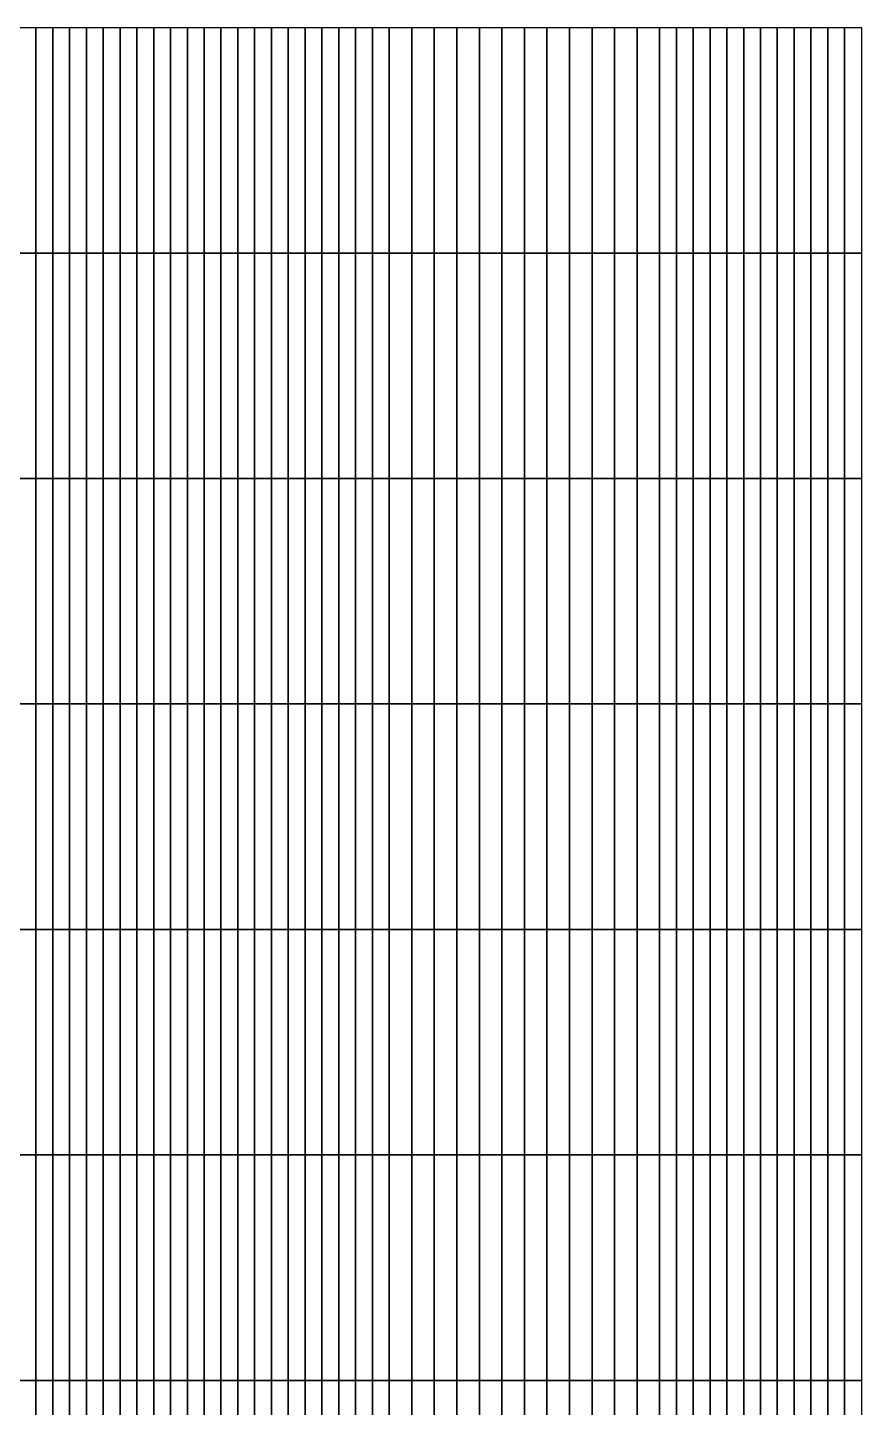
# Model space of a CAD drawing. Header units: inches. Extents: x 1.9 to 26.9, y -20 to 0.
# Drawn here: x 20.7 to 26.87, y -10.2 to 0 of the extents above; entities that cross this region are included whole.
import ezdxf

# ---------------------------------------------------------------- set-up
doc = ezdxf.new("R2010")
doc.units = ezdxf.units.IN
doc.header["$MEASUREMENT"] = 0
for name, color, linetype in [('Beam', 2, 'Continuous'), ('Col', 3, 'Continuous'), ('Plat', 1, 'Continuous')]:
    doc.layers.add(name, color=color, linetype=linetype)

msp = doc.modelspace()

# ---------------------------------------------------------------- linework, layer by layer
at = {"layer": 'Beam', "extrusion": (0, -1, -2e-16)}
for p, q in [((21.884, 0, 1.943), (21.884, -20, 1.943)), ((26.868, 0, 1.943), (26.868, -20, 1.943))]:
    msp.add_line(p, q, dxfattribs=at)
at = {"layer": 'Col', "extrusion": (0, -1, -2e-16)}
for p, q in [((21.884, 0, 1.943), (21.884, 0, -4.057)), ((26.868, 0, 1.943), (26.868, 0, -4.057))]:
    msp.add_line(p, q, dxfattribs=at)
at = {"layer": 'Plat'}
for points in [[(21.884, 0, 1.943), (22.008, 0, 2.027), (22.008, -1.667, 2.027), (21.884, -1.667, 1.943)], [(22.132, 0, 2.111), (22.132, -1.667, 2.111), (22.008, -1.667, 2.027), (22.008, 0, 2.027)], [(22.132, 0, 2.111), (22.257, 0, 2.194), (22.257, -1.667, 2.194), (22.132, -1.667, 2.111)], [(22.381, 0, 2.278), (22.381, -1.667, 2.278), (22.257, -1.667, 2.194), (22.257, 0, 2.194)], [(22.381, 0, 2.278), (22.505, 0, 2.362), (22.505, -1.667, 2.362), (22.381, -1.667, 2.278)], [(22.63, 0, 2.446), (22.63, -1.667, 2.446), (22.505, -1.667, 2.362), (22.505, 0, 2.362)], [(22.63, 0, 2.446), (22.754, 0, 2.53), (22.754, -1.667, 2.53), (22.63, -1.667, 2.446)], [(22.879, 0, 2.614), (22.879, -1.667, 2.614), (22.754, -1.667, 2.53), (22.754, 0, 2.53)], [(22.879, 0, 2.614), (23.003, 0, 2.698), (23.003, -1.667, 2.698), (22.879, -1.667, 2.614)], [(23.127, 0, 2.782), (23.127, -1.667, 2.782), (23.003, -1.667, 2.698), (23.003, 0, 2.698)], [(23.127, 0, 2.782), (23.252, 0, 2.865), (23.252, -1.667, 2.865), (23.127, -1.667, 2.782)], [(23.376, 0, 2.949), (23.376, -1.667, 2.949), (23.252, -1.667, 2.865), (23.252, 0, 2.865)], [(23.376, 0, 2.949), (23.543, 0, 2.949), (23.543, -1.667, 2.949), (23.376, -1.667, 2.949)], [(23.709, 0, 2.949), (23.709, -1.667, 2.949), (23.543, -1.667, 2.949), (23.543, 0, 2.949)], [(23.709, 0, 2.949), (23.876, 0, 2.949), (23.876, -1.667, 2.949), (23.709, -1.667, 2.949)], [(24.043, 0, 2.949), (24.043, -1.667, 2.949), (23.876, -1.667, 2.949), (23.876, 0, 2.949)], [(24.043, 0, 2.949), (24.209, 0, 2.949), (24.209, -1.667, 2.949), (24.043, -1.667, 2.949)], [(24.376, 0, 2.949), (24.376, -1.667, 2.949), (24.209, -1.667, 2.949), (24.209, 0, 2.949)], [(24.376, 0, 2.949), (24.543, 0, 2.949), (24.543, -1.667, 2.949), (24.376, -1.667, 2.949)], [(24.709, 0, 2.949), (24.709, -1.667, 2.949), (24.543, -1.667, 2.949), (24.543, 0, 2.949)], [(24.709, 0, 2.949), (24.876, 0, 2.949), (24.876, -1.667, 2.949), (24.709, -1.667, 2.949)], [(25.043, 0, 2.949), (25.043, -1.667, 2.949), (24.876, -1.667, 2.949), (24.876, 0, 2.949)], [(25.043, 0, 2.949), (25.209, 0, 2.949), (25.209, -1.667, 2.949), (25.043, -1.667, 2.949)], [(25.376, 0, 2.949), (25.376, -1.667, 2.949), (25.209, -1.667, 2.949), (25.209, 0, 2.949)], [(25.376, 0, 2.949), (25.5, 0, 2.865), (25.5, -1.667, 2.865), (25.376, -1.667, 2.949)], [(25.625, 0, 2.782), (25.625, -1.667, 2.782), (25.5, -1.667, 2.865), (25.5, 0, 2.865)], [(25.625, 0, 2.782), (25.749, 0, 2.698), (25.749, -1.667, 2.698), (25.625, -1.667, 2.782)], [(25.873, 0, 2.614), (25.873, -1.667, 2.614), (25.749, -1.667, 2.698), (25.749, 0, 2.698)], [(25.873, 0, 2.614), (25.998, 0, 2.53), (25.998, -1.667, 2.53), (25.873, -1.667, 2.614)], [(26.122, 0, 2.446), (26.122, -1.667, 2.446), (25.998, -1.667, 2.53), (25.998, 0, 2.53)], [(26.122, 0, 2.446), (26.246, 0, 2.362), (26.246, -1.667, 2.362), (26.122, -1.667, 2.446)], [(26.371, 0, 2.278), (26.371, -1.667, 2.278), (26.246, -1.667, 2.362), (26.246, 0, 2.362)], [(26.371, 0, 2.278), (26.495, 0, 2.194), (26.495, -1.667, 2.194), (26.371, -1.667, 2.278)], [(26.619, 0, 2.111), (26.619, -1.667, 2.111), (26.495, -1.667, 2.194), (26.495, 0, 2.194)], [(26.619, 0, 2.111), (26.744, 0, 2.027), (26.744, -1.667, 2.027), (26.619, -1.667, 2.111)], [(26.868, 0, 1.943), (26.868, -1.667, 1.943), (26.744, -1.667, 2.027), (26.744, 0, 2.027)], [(20.64, 0, 2.782), (20.764, 0, 2.698), (20.764, -1.667, 2.698), (20.64, -1.667, 2.782)], [(20.889, 0, 2.614), (20.889, -1.667, 2.614), (20.764, -1.667, 2.698), (20.764, 0, 2.698)], [(20.889, 0, 2.614), (21.013, 0, 2.53), (21.013, -1.667, 2.53), (20.889, -1.667, 2.614)], [(21.138, 0, 2.446), (21.138, -1.667, 2.446), (21.013, -1.667, 2.53), (21.013, 0, 2.53)], [(21.138, 0, 2.446), (21.262, 0, 2.362), (21.262, -1.667, 2.362), (21.138, -1.667, 2.446)], [(21.386, 0, 2.278), (21.386, -1.667, 2.278), (21.262, -1.667, 2.362), (21.262, 0, 2.362)], [(21.386, 0, 2.278), (21.511, 0, 2.194), (21.511, -1.667, 2.194), (21.386, -1.667, 2.278)], [(21.635, 0, 2.111), (21.635, -1.667, 2.111), (21.511, -1.667, 2.194), (21.511, 0, 2.194)], [(21.635, 0, 2.111), (21.759, 0, 2.027), (21.759, -1.667, 2.027), (21.635, -1.667, 2.111)], [(21.884, 0, 1.943), (21.884, -1.667, 1.943), (21.759, -1.667, 2.027), (21.759, 0, 2.027)], [(20.64, -3.333, 2.782), (20.64, -1.667, 2.782), (20.764, -1.667, 2.698), (20.764, -3.333, 2.698)], [(20.889, -3.333, 2.614), (20.764, -3.333, 2.698), (20.764, -1.667, 2.698), (20.889, -1.667, 2.614)], [(20.889, -3.333, 2.614), (20.889, -1.667, 2.614), (21.013, -1.667, 2.53), (21.013, -3.333, 2.53)], [(21.138, -3.333, 2.446), (21.013, -3.333, 2.53), (21.013, -1.667, 2.53), (21.138, -1.667, 2.446)], [(21.138, -3.333, 2.446), (21.138, -1.667, 2.446), (21.262, -1.667, 2.362), (21.262, -3.333, 2.362)], [(21.386, -3.333, 2.278), (21.262, -3.333, 2.362), (21.262, -1.667, 2.362), (21.386, -1.667, 2.278)], [(21.386, -3.333, 2.278), (21.386, -1.667, 2.278), (21.511, -1.667, 2.194), (21.511, -3.333, 2.194)], [(21.635, -3.333, 2.111), (21.511, -3.333, 2.194), (21.511, -1.667, 2.194), (21.635, -1.667, 2.111)], [(21.635, -3.333, 2.111), (21.635, -1.667, 2.111), (21.759, -1.667, 2.027), (21.759, -3.333, 2.027)], [(21.884, -3.333, 1.943), (21.759, -3.333, 2.027), (21.759, -1.667, 2.027), (21.884, -1.667, 1.943)], [(21.884, -3.333, 1.943), (21.884, -1.667, 1.943), (22.008, -1.667, 2.027), (22.008, -3.333, 2.027)], [(22.132, -3.333, 2.111), (22.008, -3.333, 2.027), (22.008, -1.667, 2.027), (22.132, -1.667, 2.111)], [(22.132, -3.333, 2.111), (22.132, -1.667, 2.111), (22.257, -1.667, 2.194), (22.257, -3.333, 2.194)], [(22.381, -3.333, 2.278), (22.257, -3.333, 2.194), (22.257, -1.667, 2.194), (22.381, -1.667, 2.278)], [(22.381, -3.333, 2.278), (22.381, -1.667, 2.278), (22.505, -1.667, 2.362), (22.505, -3.333, 2.362)], [(22.63, -3.333, 2.446), (22.505, -3.333, 2.362), (22.505, -1.667, 2.362), (22.63, -1.667, 2.446)], [(22.63, -3.333, 2.446), (22.63, -1.667, 2.446), (22.754, -1.667, 2.53), (22.754, -3.333, 2.53)], [(22.879, -3.333, 2.614), (22.754, -3.333, 2.53), (22.754, -1.667, 2.53), (22.879, -1.667, 2.614)], [(22.879, -3.333, 2.614), (22.879, -1.667, 2.614), (23.003, -1.667, 2.698), (23.003, -3.333, 2.698)], [(23.127, -3.333, 2.782), (23.003, -3.333, 2.698), (23.003, -1.667, 2.698), (23.127, -1.667, 2.782)], [(23.127, -3.333, 2.782), (23.127, -1.667, 2.782), (23.252, -1.667, 2.865), (23.252, -3.333, 2.865)], [(23.376, -3.333, 2.949), (23.252, -3.333, 2.865), (23.252, -1.667, 2.865), (23.376, -1.667, 2.949)], [(23.376, -3.333, 2.949), (23.376, -1.667, 2.949), (23.543, -1.667, 2.949), (23.543, -3.333, 2.949)], [(23.709, -3.333, 2.949), (23.543, -3.333, 2.949), (23.543, -1.667, 2.949), (23.709, -1.667, 2.949)], [(23.709, -3.333, 2.949), (23.709, -1.667, 2.949), (23.876, -1.667, 2.949), (23.876, -3.333, 2.949)], [(24.043, -3.333, 2.949), (23.876, -3.333, 2.949), (23.876, -1.667, 2.949), (24.043, -1.667, 2.949)], [(24.043, -3.333, 2.949), (24.043, -1.667, 2.949), (24.209, -1.667, 2.949), (24.209, -3.333, 2.949)], [(24.376, -3.333, 2.949), (24.209, -3.333, 2.949), (24.209, -1.667, 2.949), (24.376, -1.667, 2.949)], [(24.376, -3.333, 2.949), (24.376, -1.667, 2.949), (24.543, -1.667, 2.949), (24.543, -3.333, 2.949)], [(24.709, -3.333, 2.949), (24.543, -3.333, 2.949), (24.543, -1.667, 2.949), (24.709, -1.667, 2.949)], [(24.709, -3.333, 2.949), (24.709, -1.667, 2.949), (24.876, -1.667, 2.949), (24.876, -3.333, 2.949)], [(25.043, -3.333, 2.949), (24.876, -3.333, 2.949), (24.876, -1.667, 2.949), (25.043, -1.667, 2.949)], [(25.043, -3.333, 2.949), (25.043, -1.667, 2.949), (25.209, -1.667, 2.949), (25.209, -3.333, 2.949)], [(25.376, -3.333, 2.949), (25.209, -3.333, 2.949), (25.209, -1.667, 2.949), (25.376, -1.667, 2.949)], [(25.376, -3.333, 2.949), (25.376, -1.667, 2.949), (25.5, -1.667, 2.865), (25.5, -3.333, 2.865)], [(25.625, -3.333, 2.782), (25.5, -3.333, 2.865), (25.5, -1.667, 2.865), (25.625, -1.667, 2.782)], [(25.625, -3.333, 2.782), (25.625, -1.667, 2.782), (25.749, -1.667, 2.698), (25.749, -3.333, 2.698)], [(25.873, -3.333, 2.614), (25.749, -3.333, 2.698), (25.749, -1.667, 2.698), (25.873, -1.667, 2.614)], [(25.873, -3.333, 2.614), (25.873, -1.667, 2.614), (25.998, -1.667, 2.53), (25.998, -3.333, 2.53)], [(26.122, -3.333, 2.446), (25.998, -3.333, 2.53), (25.998, -1.667, 2.53), (26.122, -1.667, 2.446)], [(26.122, -3.333, 2.446), (26.122, -1.667, 2.446), (26.246, -1.667, 2.362), (26.246, -3.333, 2.362)], [(26.371, -3.333, 2.278), (26.246, -3.333, 2.362), (26.246, -1.667, 2.362), (26.371, -1.667, 2.278)], [(26.371, -3.333, 2.278), (26.371, -1.667, 2.278), (26.495, -1.667, 2.194), (26.495, -3.333, 2.194)], [(26.619, -3.333, 2.111), (26.495, -3.333, 2.194), (26.495, -1.667, 2.194), (26.619, -1.667, 2.111)], [(26.619, -3.333, 2.111), (26.619, -1.667, 2.111), (26.744, -1.667, 2.027), (26.744, -3.333, 2.027)], [(26.868, -3.333, 1.943), (26.744, -3.333, 2.027), (26.744, -1.667, 2.027), (26.868, -1.667, 1.943)], [(20.64, -3.333, 2.782), (20.764, -3.333, 2.698), (20.764, -5, 2.698), (20.64, -5, 2.782)], [(20.889, -3.333, 2.614), (20.889, -5, 2.614), (20.764, -5, 2.698), (20.764, -3.333, 2.698)], [(20.889, -3.333, 2.614), (21.013, -3.333, 2.53), (21.013, -5, 2.53), (20.889, -5, 2.614)], [(21.138, -3.333, 2.446), (21.138, -5, 2.446), (21.013, -5, 2.53), (21.013, -3.333, 2.53)], [(21.138, -3.333, 2.446), (21.262, -3.333, 2.362), (21.262, -5, 2.362), (21.138, -5, 2.446)], [(21.386, -3.333, 2.278), (21.386, -5, 2.278), (21.262, -5, 2.362), (21.262, -3.333, 2.362)], [(21.386, -3.333, 2.278), (21.511, -3.333, 2.194), (21.511, -5, 2.194), (21.386, -5, 2.278)], [(21.635, -3.333, 2.111), (21.635, -5, 2.111), (21.511, -5, 2.194), (21.511, -3.333, 2.194)], [(21.635, -3.333, 2.111), (21.759, -3.333, 2.027), (21.759, -5, 2.027), (21.635, -5, 2.111)], [(21.884, -3.333, 1.943), (21.884, -5, 1.943), (21.759, -5, 2.027), (21.759, -3.333, 2.027)], [(21.884, -3.333, 1.943), (22.008, -3.333, 2.027), (22.008, -5, 2.027), (21.884, -5, 1.943)], [(22.132, -3.333, 2.111), (22.132, -5, 2.111), (22.008, -5, 2.027), (22.008, -3.333, 2.027)], [(22.132, -3.333, 2.111), (22.257, -3.333, 2.194), (22.257, -5, 2.194), (22.132, -5, 2.111)], [(22.381, -3.333, 2.278), (22.381, -5, 2.278), (22.257, -5, 2.194), (22.257, -3.333, 2.194)], [(22.381, -3.333, 2.278), (22.505, -3.333, 2.362), (22.505, -5, 2.362), (22.381, -5, 2.278)], [(22.63, -3.333, 2.446), (22.63, -5, 2.446), (22.505, -5, 2.362), (22.505, -3.333, 2.362)], [(22.63, -3.333, 2.446), (22.754, -3.333, 2.53), (22.754, -5, 2.53), (22.63, -5, 2.446)], [(22.879, -3.333, 2.614), (22.879, -5, 2.614), (22.754, -5, 2.53), (22.754, -3.333, 2.53)], [(22.879, -3.333, 2.614), (23.003, -3.333, 2.698), (23.003, -5, 2.698), (22.879, -5, 2.614)], [(23.127, -3.333, 2.782), (23.127, -5, 2.782), (23.003, -5, 2.698), (23.003, -3.333, 2.698)], [(23.127, -3.333, 2.782), (23.252, -3.333, 2.865), (23.252, -5, 2.865), (23.127, -5, 2.782)], [(23.376, -3.333, 2.949), (23.376, -5, 2.949), (23.252, -5, 2.865), (23.252, -3.333, 2.865)], [(23.376, -3.333, 2.949), (23.543, -3.333, 2.949), (23.543, -5, 2.949), (23.376, -5, 2.949)], [(23.709, -3.333, 2.949), (23.709, -5, 2.949), (23.543, -5, 2.949), (23.543, -3.333, 2.949)], [(23.709, -3.333, 2.949), (23.876, -3.333, 2.949), (23.876, -5, 2.949), (23.709, -5, 2.949)], [(24.043, -3.333, 2.949), (24.043, -5, 2.949), (23.876, -5, 2.949), (23.876, -3.333, 2.949)], [(24.043, -3.333, 2.949), (24.209, -3.333, 2.949), (24.209, -5, 2.949), (24.043, -5, 2.949)], [(24.376, -3.333, 2.949), (24.376, -5, 2.949), (24.209, -5, 2.949), (24.209, -3.333, 2.949)], [(24.376, -3.333, 2.949), (24.543, -3.333, 2.949), (24.543, -5, 2.949), (24.376, -5, 2.949)], [(24.709, -3.333, 2.949), (24.709, -5, 2.949), (24.543, -5, 2.949), (24.543, -3.333, 2.949)], [(24.709, -3.333, 2.949), (24.876, -3.333, 2.949), (24.876, -5, 2.949), (24.709, -5, 2.949)], [(25.043, -3.333, 2.949), (25.043, -5, 2.949), (24.876, -5, 2.949), (24.876, -3.333, 2.949)], [(25.043, -3.333, 2.949), (25.209, -3.333, 2.949), (25.209, -5, 2.949), (25.043, -5, 2.949)], [(25.376, -3.333, 2.949), (25.376, -5, 2.949), (25.209, -5, 2.949), (25.209, -3.333, 2.949)], [(25.376, -3.333, 2.949), (25.5, -3.333, 2.865), (25.5, -5, 2.865), (25.376, -5, 2.949)], [(25.625, -3.333, 2.782), (25.625, -5, 2.782), (25.5, -5, 2.865), (25.5, -3.333, 2.865)], [(25.625, -3.333, 2.782), (25.749, -3.333, 2.698), (25.749, -5, 2.698), (25.625, -5, 2.782)], [(25.873, -3.333, 2.614), (25.873, -5, 2.614), (25.749, -5, 2.698), (25.749, -3.333, 2.698)], [(25.873, -3.333, 2.614), (25.998, -3.333, 2.53), (25.998, -5, 2.53), (25.873, -5, 2.614)], [(26.122, -3.333, 2.446), (26.122, -5, 2.446), (25.998, -5, 2.53), (25.998, -3.333, 2.53)], [(26.122, -3.333, 2.446), (26.246, -3.333, 2.362), (26.246, -5, 2.362), (26.122, -5, 2.446)], [(26.371, -3.333, 2.278), (26.371, -5, 2.278), (26.246, -5, 2.362), (26.246, -3.333, 2.362)], [(26.371, -3.333, 2.278), (26.495, -3.333, 2.194), (26.495, -5, 2.194), (26.371, -5, 2.278)], [(26.619, -3.333, 2.111), (26.619, -5, 2.111), (26.495, -5, 2.194), (26.495, -3.333, 2.194)], [(26.619, -3.333, 2.111), (26.744, -3.333, 2.027), (26.744, -5, 2.027), (26.619, -5, 2.111)], [(26.868, -3.333, 1.943), (26.868, -5, 1.943), (26.744, -5, 2.027), (26.744, -3.333, 2.027)], [(20.64, -6.667, 2.782), (20.64, -5, 2.782), (20.764, -5, 2.698), (20.764, -6.667, 2.698)], [(20.889, -6.667, 2.614), (20.764, -6.667, 2.698), (20.764, -5, 2.698), (20.889, -5, 2.614)], [(20.889, -6.667, 2.614), (20.889, -5, 2.614), (21.013, -5, 2.53), (21.013, -6.667, 2.53)], [(21.138, -6.667, 2.446), (21.013, -6.667, 2.53), (21.013, -5, 2.53), (21.138, -5, 2.446)], [(21.138, -6.667, 2.446), (21.138, -5, 2.446), (21.262, -5, 2.362), (21.262, -6.667, 2.362)], [(21.386, -6.667, 2.278), (21.262, -6.667, 2.362), (21.262, -5, 2.362), (21.386, -5, 2.278)], [(21.386, -6.667, 2.278), (21.386, -5, 2.278), (21.511, -5, 2.194), (21.511, -6.667, 2.194)], [(21.635, -6.667, 2.111), (21.511, -6.667, 2.194), (21.511, -5, 2.194), (21.635, -5, 2.111)], [(21.635, -6.667, 2.111), (21.635, -5, 2.111), (21.759, -5, 2.027), (21.759, -6.667, 2.027)], [(21.884, -6.667, 1.943), (21.759, -6.667, 2.027), (21.759, -5, 2.027), (21.884, -5, 1.943)], [(21.884, -6.667, 1.943), (21.884, -5, 1.943), (22.008, -5, 2.027), (22.008, -6.667, 2.027)], [(22.132, -6.667, 2.111), (22.008, -6.667, 2.027), (22.008, -5, 2.027), (22.132, -5, 2.111)], [(22.132, -6.667, 2.111), (22.132, -5, 2.111), (22.257, -5, 2.194), (22.257, -6.667, 2.194)], [(22.381, -6.667, 2.278), (22.257, -6.667, 2.194), (22.257, -5, 2.194), (22.381, -5, 2.278)], [(22.381, -6.667, 2.278), (22.381, -5, 2.278), (22.505, -5, 2.362), (22.505, -6.667, 2.362)], [(22.63, -6.667, 2.446), (22.505, -6.667, 2.362), (22.505, -5, 2.362), (22.63, -5, 2.446)], [(22.63, -6.667, 2.446), (22.63, -5, 2.446), (22.754, -5, 2.53), (22.754, -6.667, 2.53)], [(22.879, -6.667, 2.614), (22.754, -6.667, 2.53), (22.754, -5, 2.53), (22.879, -5, 2.614)], [(22.879, -6.667, 2.614), (22.879, -5, 2.614), (23.003, -5, 2.698), (23.003, -6.667, 2.698)], [(23.127, -6.667, 2.782), (23.003, -6.667, 2.698), (23.003, -5, 2.698), (23.127, -5, 2.782)], [(23.127, -6.667, 2.782), (23.127, -5, 2.782), (23.252, -5, 2.865), (23.252, -6.667, 2.865)], [(23.376, -6.667, 2.949), (23.252, -6.667, 2.865), (23.252, -5, 2.865), (23.376, -5, 2.949)], [(23.376, -6.667, 2.949), (23.376, -5, 2.949), (23.543, -5, 2.949), (23.543, -6.667, 2.949)], [(23.709, -6.667, 2.949), (23.543, -6.667, 2.949), (23.543, -5, 2.949), (23.709, -5, 2.949)], [(23.709, -6.667, 2.949), (23.709, -5, 2.949), (23.876, -5, 2.949), (23.876, -6.667, 2.949)], [(24.043, -6.667, 2.949), (23.876, -6.667, 2.949), (23.876, -5, 2.949), (24.043, -5, 2.949)], [(24.043, -6.667, 2.949), (24.043, -5, 2.949), (24.209, -5, 2.949), (24.209, -6.667, 2.949)], [(24.376, -6.667, 2.949), (24.209, -6.667, 2.949), (24.209, -5, 2.949), (24.376, -5, 2.949)], [(24.376, -6.667, 2.949), (24.376, -5, 2.949), (24.543, -5, 2.949), (24.543, -6.667, 2.949)], [(24.709, -6.667, 2.949), (24.543, -6.667, 2.949), (24.543, -5, 2.949), (24.709, -5, 2.949)], [(24.709, -6.667, 2.949), (24.709, -5, 2.949), (24.876, -5, 2.949), (24.876, -6.667, 2.949)], [(25.043, -6.667, 2.949), (24.876, -6.667, 2.949), (24.876, -5, 2.949), (25.043, -5, 2.949)], [(25.043, -6.667, 2.949), (25.043, -5, 2.949), (25.209, -5, 2.949), (25.209, -6.667, 2.949)], [(25.376, -6.667, 2.949), (25.209, -6.667, 2.949), (25.209, -5, 2.949), (25.376, -5, 2.949)], [(25.376, -6.667, 2.949), (25.376, -5, 2.949), (25.5, -5, 2.865), (25.5, -6.667, 2.865)], [(25.625, -6.667, 2.782), (25.5, -6.667, 2.865), (25.5, -5, 2.865), (25.625, -5, 2.782)], [(25.625, -6.667, 2.782), (25.625, -5, 2.782), (25.749, -5, 2.698), (25.749, -6.667, 2.698)], [(25.873, -6.667, 2.614), (25.749, -6.667, 2.698), (25.749, -5, 2.698), (25.873, -5, 2.614)], [(25.873, -6.667, 2.614), (25.873, -5, 2.614), (25.998, -5, 2.53), (25.998, -6.667, 2.53)], [(26.122, -6.667, 2.446), (25.998, -6.667, 2.53), (25.998, -5, 2.53), (26.122, -5, 2.446)], [(26.122, -6.667, 2.446), (26.122, -5, 2.446), (26.246, -5, 2.362), (26.246, -6.667, 2.362)], [(26.371, -6.667, 2.278), (26.246, -6.667, 2.362), (26.246, -5, 2.362), (26.371, -5, 2.278)], [(26.371, -6.667, 2.278), (26.371, -5, 2.278), (26.495, -5, 2.194), (26.495, -6.667, 2.194)], [(26.619, -6.667, 2.111), (26.495, -6.667, 2.194), (26.495, -5, 2.194), (26.619, -5, 2.111)], [(26.619, -6.667, 2.111), (26.619, -5, 2.111), (26.744, -5, 2.027), (26.744, -6.667, 2.027)], [(26.868, -6.667, 1.943), (26.744, -6.667, 2.027), (26.744, -5, 2.027), (26.868, -5, 1.943)], [(20.64, -6.667, 2.782), (20.764, -6.667, 2.698), (20.764, -8.333, 2.698), (20.64, -8.333, 2.782)], [(20.889, -6.667, 2.614), (20.889, -8.333, 2.614), (20.764, -8.333, 2.698), (20.764, -6.667, 2.698)], [(20.889, -6.667, 2.614), (21.013, -6.667, 2.53), (21.013, -8.333, 2.53), (20.889, -8.333, 2.614)], [(21.138, -6.667, 2.446), (21.138, -8.333, 2.446), (21.013, -8.333, 2.53), (21.013, -6.667, 2.53)], [(21.138, -6.667, 2.446), (21.262, -6.667, 2.362), (21.262, -8.333, 2.362), (21.138, -8.333, 2.446)], [(21.386, -6.667, 2.278), (21.386, -8.333, 2.278), (21.262, -8.333, 2.362), (21.262, -6.667, 2.362)], [(21.386, -6.667, 2.278), (21.511, -6.667, 2.194), (21.511, -8.333, 2.194), (21.386, -8.333, 2.278)], [(21.635, -6.667, 2.111), (21.635, -8.333, 2.111), (21.511, -8.333, 2.194), (21.511, -6.667, 2.194)], [(21.635, -6.667, 2.111), (21.759, -6.667, 2.027), (21.759, -8.333, 2.027), (21.635, -8.333, 2.111)], [(21.884, -6.667, 1.943), (21.884, -8.333, 1.943), (21.759, -8.333, 2.027), (21.759, -6.667, 2.027)], [(21.884, -6.667, 1.943), (22.008, -6.667, 2.027), (22.008, -8.333, 2.027), (21.884, -8.333, 1.943)], [(22.132, -6.667, 2.111), (22.132, -8.333, 2.111), (22.008, -8.333, 2.027), (22.008, -6.667, 2.027)], [(22.132, -6.667, 2.111), (22.257, -6.667, 2.194), (22.257, -8.333, 2.194), (22.132, -8.333, 2.111)], [(22.381, -6.667, 2.278), (22.381, -8.333, 2.278), (22.257, -8.333, 2.194), (22.257, -6.667, 2.194)], [(22.381, -6.667, 2.278), (22.505, -6.667, 2.362), (22.505, -8.333, 2.362), (22.381, -8.333, 2.278)], [(22.63, -6.667, 2.446), (22.63, -8.333, 2.446), (22.505, -8.333, 2.362), (22.505, -6.667, 2.362)], [(22.63, -6.667, 2.446), (22.754, -6.667, 2.53), (22.754, -8.333, 2.53), (22.63, -8.333, 2.446)], [(22.879, -6.667, 2.614), (22.879, -8.333, 2.614), (22.754, -8.333, 2.53), (22.754, -6.667, 2.53)], [(22.879, -6.667, 2.614), (23.003, -6.667, 2.698), (23.003, -8.333, 2.698), (22.879, -8.333, 2.614)], [(23.127, -6.667, 2.782), (23.127, -8.333, 2.782), (23.003, -8.333, 2.698), (23.003, -6.667, 2.698)], [(23.127, -6.667, 2.782), (23.252, -6.667, 2.865), (23.252, -8.333, 2.865), (23.127, -8.333, 2.782)], [(23.376, -6.667, 2.949), (23.376, -8.333, 2.949), (23.252, -8.333, 2.865), (23.252, -6.667, 2.865)], [(23.376, -6.667, 2.949), (23.543, -6.667, 2.949), (23.543, -8.333, 2.949), (23.376, -8.333, 2.949)], [(23.709, -6.667, 2.949), (23.709, -8.333, 2.949), (23.543, -8.333, 2.949), (23.543, -6.667, 2.949)], [(23.709, -6.667, 2.949), (23.876, -6.667, 2.949), (23.876, -8.333, 2.949), (23.709, -8.333, 2.949)], [(24.043, -6.667, 2.949), (24.043, -8.333, 2.949), (23.876, -8.333, 2.949), (23.876, -6.667, 2.949)], [(24.043, -6.667, 2.949), (24.209, -6.667, 2.949), (24.209, -8.333, 2.949), (24.043, -8.333, 2.949)], [(24.376, -6.667, 2.949), (24.376, -8.333, 2.949), (24.209, -8.333, 2.949), (24.209, -6.667, 2.949)], [(24.376, -6.667, 2.949), (24.543, -6.667, 2.949), (24.543, -8.333, 2.949), (24.376, -8.333, 2.949)], [(24.709, -6.667, 2.949), (24.709, -8.333, 2.949), (24.543, -8.333, 2.949), (24.543, -6.667, 2.949)], [(24.709, -6.667, 2.949), (24.876, -6.667, 2.949), (24.876, -8.333, 2.949), (24.709, -8.333, 2.949)], [(25.043, -6.667, 2.949), (25.043, -8.333, 2.949), (24.876, -8.333, 2.949), (24.876, -6.667, 2.949)], [(25.043, -6.667, 2.949), (25.209, -6.667, 2.949), (25.209, -8.333, 2.949), (25.043, -8.333, 2.949)], [(25.376, -6.667, 2.949), (25.376, -8.333, 2.949), (25.209, -8.333, 2.949), (25.209, -6.667, 2.949)], [(25.376, -6.667, 2.949), (25.5, -6.667, 2.865), (25.5, -8.333, 2.865), (25.376, -8.333, 2.949)], [(25.625, -6.667, 2.782), (25.625, -8.333, 2.782), (25.5, -8.333, 2.865), (25.5, -6.667, 2.865)], [(25.625, -6.667, 2.782), (25.749, -6.667, 2.698), (25.749, -8.333, 2.698), (25.625, -8.333, 2.782)], [(25.873, -6.667, 2.614), (25.873, -8.333, 2.614), (25.749, -8.333, 2.698), (25.749, -6.667, 2.698)], [(25.873, -6.667, 2.614), (25.998, -6.667, 2.53), (25.998, -8.333, 2.53), (25.873, -8.333, 2.614)], [(26.122, -6.667, 2.446), (26.122, -8.333, 2.446), (25.998, -8.333, 2.53), (25.998, -6.667, 2.53)], [(26.122, -6.667, 2.446), (26.246, -6.667, 2.362), (26.246, -8.333, 2.362), (26.122, -8.333, 2.446)], [(26.371, -6.667, 2.278), (26.371, -8.333, 2.278), (26.246, -8.333, 2.362), (26.246, -6.667, 2.362)], [(26.371, -6.667, 2.278), (26.495, -6.667, 2.194), (26.495, -8.333, 2.194), (26.371, -8.333, 2.278)], [(26.619, -6.667, 2.111), (26.619, -8.333, 2.111), (26.495, -8.333, 2.194), (26.495, -6.667, 2.194)], [(26.619, -6.667, 2.111), (26.744, -6.667, 2.027), (26.744, -8.333, 2.027), (26.619, -8.333, 2.111)], [(26.868, -6.667, 1.943), (26.868, -8.333, 1.943), (26.744, -8.333, 2.027), (26.744, -6.667, 2.027)], [(20.64, -10, 2.782), (20.64, -8.333, 2.782), (20.764, -8.333, 2.698), (20.764, -10, 2.698)], [(20.889, -10, 2.614), (20.764, -10, 2.698), (20.764, -8.333, 2.698), (20.889, -8.333, 2.614)], [(20.889, -10, 2.614), (20.889, -8.333, 2.614), (21.013, -8.333, 2.53), (21.013, -10, 2.53)], [(21.138, -10, 2.446), (21.013, -10, 2.53), (21.013, -8.333, 2.53), (21.138, -8.333, 2.446)], [(21.138, -10, 2.446), (21.138, -8.333, 2.446), (21.262, -8.333, 2.362), (21.262, -10, 2.362)], [(21.386, -10, 2.278), (21.262, -10, 2.362), (21.262, -8.333, 2.362), (21.386, -8.333, 2.278)], [(21.386, -10, 2.278), (21.386, -8.333, 2.278), (21.511, -8.333, 2.194), (21.511, -10, 2.194)], [(21.635, -10, 2.111), (21.511, -10, 2.194), (21.511, -8.333, 2.194), (21.635, -8.333, 2.111)], [(21.635, -10, 2.111), (21.635, -8.333, 2.111), (21.759, -8.333, 2.027), (21.759, -10, 2.027)], [(21.884, -10, 1.943), (21.759, -10, 2.027), (21.759, -8.333, 2.027), (21.884, -8.333, 1.943)], [(21.884, -10, 1.943), (21.884, -8.333, 1.943), (22.008, -8.333, 2.027), (22.008, -10, 2.027)], [(22.132, -10, 2.111), (22.008, -10, 2.027), (22.008, -8.333, 2.027), (22.132, -8.333, 2.111)], [(22.132, -10, 2.111), (22.132, -8.333, 2.111), (22.257, -8.333, 2.194), (22.257, -10, 2.194)], [(22.381, -10, 2.278), (22.257, -10, 2.194), (22.257, -8.333, 2.194), (22.381, -8.333, 2.278)], [(22.381, -10, 2.278), (22.381, -8.333, 2.278), (22.505, -8.333, 2.362), (22.505, -10, 2.362)], [(22.63, -10, 2.446), (22.505, -10, 2.362), (22.505, -8.333, 2.362), (22.63, -8.333, 2.446)], [(22.63, -10, 2.446), (22.63, -8.333, 2.446), (22.754, -8.333, 2.53), (22.754, -10, 2.53)], [(22.879, -10, 2.614), (22.754, -10, 2.53), (22.754, -8.333, 2.53), (22.879, -8.333, 2.614)], [(22.879, -10, 2.614), (22.879, -8.333, 2.614), (23.003, -8.333, 2.698), (23.003, -10, 2.698)], [(23.127, -10, 2.782), (23.003, -10, 2.698), (23.003, -8.333, 2.698), (23.127, -8.333, 2.782)], [(23.127, -10, 2.782), (23.127, -8.333, 2.782), (23.252, -8.333, 2.865), (23.252, -10, 2.865)], [(23.376, -10, 2.949), (23.252, -10, 2.865), (23.252, -8.333, 2.865), (23.376, -8.333, 2.949)], [(23.376, -10, 2.949), (23.376, -8.333, 2.949), (23.543, -8.333, 2.949), (23.543, -10, 2.949)], [(23.709, -10, 2.949), (23.543, -10, 2.949), (23.543, -8.333, 2.949), (23.709, -8.333, 2.949)], [(23.709, -10, 2.949), (23.709, -8.333, 2.949), (23.876, -8.333, 2.949), (23.876, -10, 2.949)], [(24.043, -10, 2.949), (23.876, -10, 2.949), (23.876, -8.333, 2.949), (24.043, -8.333, 2.949)], [(24.043, -10, 2.949), (24.043, -8.333, 2.949), (24.209, -8.333, 2.949), (24.209, -10, 2.949)], [(24.376, -10, 2.949), (24.209, -10, 2.949), (24.209, -8.333, 2.949), (24.376, -8.333, 2.949)], [(24.376, -10, 2.949), (24.376, -8.333, 2.949), (24.543, -8.333, 2.949), (24.543, -10, 2.949)], [(24.709, -10, 2.949), (24.543, -10, 2.949), (24.543, -8.333, 2.949), (24.709, -8.333, 2.949)], [(24.709, -10, 2.949), (24.709, -8.333, 2.949), (24.876, -8.333, 2.949), (24.876, -10, 2.949)], [(25.043, -10, 2.949), (24.876, -10, 2.949), (24.876, -8.333, 2.949), (25.043, -8.333, 2.949)], [(25.043, -10, 2.949), (25.043, -8.333, 2.949), (25.209, -8.333, 2.949), (25.209, -10, 2.949)], [(25.376, -10, 2.949), (25.209, -10, 2.949), (25.209, -8.333, 2.949), (25.376, -8.333, 2.949)], [(25.376, -10, 2.949), (25.376, -8.333, 2.949), (25.5, -8.333, 2.865), (25.5, -10, 2.865)], [(25.625, -10, 2.782), (25.5, -10, 2.865), (25.5, -8.333, 2.865), (25.625, -8.333, 2.782)], [(25.625, -10, 2.782), (25.625, -8.333, 2.782), (25.749, -8.333, 2.698), (25.749, -10, 2.698)], [(25.873, -10, 2.614), (25.749, -10, 2.698), (25.749, -8.333, 2.698), (25.873, -8.333, 2.614)], [(25.873, -10, 2.614), (25.873, -8.333, 2.614), (25.998, -8.333, 2.53), (25.998, -10, 2.53)], [(26.122, -10, 2.446), (25.998, -10, 2.53), (25.998, -8.333, 2.53), (26.122, -8.333, 2.446)], [(26.122, -10, 2.446), (26.122, -8.333, 2.446), (26.246, -8.333, 2.362), (26.246, -10, 2.362)], [(26.371, -10, 2.278), (26.246, -10, 2.362), (26.246, -8.333, 2.362), (26.371, -8.333, 2.278)], [(26.371, -10, 2.278), (26.371, -8.333, 2.278), (26.495, -8.333, 2.194), (26.495, -10, 2.194)], [(26.619, -10, 2.111), (26.495, -10, 2.194), (26.495, -8.333, 2.194), (26.619, -8.333, 2.111)], [(26.619, -10, 2.111), (26.619, -8.333, 2.111), (26.744, -8.333, 2.027), (26.744, -10, 2.027)], [(26.868, -10, 1.943), (26.744, -10, 2.027), (26.744, -8.333, 2.027), (26.868, -8.333, 1.943)], [(20.64, -10, 2.782), (20.764, -10, 2.698), (20.764, -11.667, 2.698), (20.64, -11.667, 2.782)], [(20.889, -10, 2.614), (20.889, -11.667, 2.614), (20.764, -11.667, 2.698), (20.764, -10, 2.698)], [(20.889, -10, 2.614), (21.013, -10, 2.53), (21.013, -11.667, 2.53), (20.889, -11.667, 2.614)], [(21.138, -10, 2.446), (21.138, -11.667, 2.446), (21.013, -11.667, 2.53), (21.013, -10, 2.53)], [(21.138, -10, 2.446), (21.262, -10, 2.362), (21.262, -11.667, 2.362), (21.138, -11.667, 2.446)], [(21.386, -10, 2.278), (21.386, -11.667, 2.278), (21.262, -11.667, 2.362), (21.262, -10, 2.362)], [(21.386, -10, 2.278), (21.511, -10, 2.194), (21.511, -11.667, 2.194), (21.386, -11.667, 2.278)], [(21.635, -10, 2.111), (21.635, -11.667, 2.111), (21.511, -11.667, 2.194), (21.511, -10, 2.194)], [(21.635, -10, 2.111), (21.759, -10, 2.027), (21.759, -11.667, 2.027), (21.635, -11.667, 2.111)], [(21.884, -10, 1.943), (21.884, -11.667, 1.943), (21.759, -11.667, 2.027), (21.759, -10, 2.027)], [(21.884, -10, 1.943), (22.008, -10, 2.027), (22.008, -11.667, 2.027), (21.884, -11.667, 1.943)], [(22.132, -10, 2.111), (22.132, -11.667, 2.111), (22.008, -11.667, 2.027), (22.008, -10, 2.027)], [(22.132, -10, 2.111), (22.257, -10, 2.194), (22.257, -11.667, 2.194), (22.132, -11.667, 2.111)], [(22.381, -10, 2.278), (22.381, -11.667, 2.278), (22.257, -11.667, 2.194), (22.257, -10, 2.194)], [(22.381, -10, 2.278), (22.505, -10, 2.362), (22.505, -11.667, 2.362), (22.381, -11.667, 2.278)], [(22.63, -10, 2.446), (22.63, -11.667, 2.446), (22.505, -11.667, 2.362), (22.505, -10, 2.362)], [(22.63, -10, 2.446), (22.754, -10, 2.53), (22.754, -11.667, 2.53), (22.63, -11.667, 2.446)], [(22.879, -10, 2.614), (22.879, -11.667, 2.614), (22.754, -11.667, 2.53), (22.754, -10, 2.53)], [(22.879, -10, 2.614), (23.003, -10, 2.698), (23.003, -11.667, 2.698), (22.879, -11.667, 2.614)], [(23.127, -10, 2.782), (23.127, -11.667, 2.782), (23.003, -11.667, 2.698), (23.003, -10, 2.698)], [(23.127, -10, 2.782), (23.252, -10, 2.865), (23.252, -11.667, 2.865), (23.127, -11.667, 2.782)], [(23.376, -10, 2.949), (23.376, -11.667, 2.949), (23.252, -11.667, 2.865), (23.252, -10, 2.865)], [(23.376, -10, 2.949), (23.543, -10, 2.949), (23.543, -11.667, 2.949), (23.376, -11.667, 2.949)], [(23.709, -10, 2.949), (23.709, -11.667, 2.949), (23.543, -11.667, 2.949), (23.543, -10, 2.949)], [(23.709, -10, 2.949), (23.876, -10, 2.949), (23.876, -11.667, 2.949), (23.709, -11.667, 2.949)], [(24.043, -10, 2.949), (24.043, -11.667, 2.949), (23.876, -11.667, 2.949), (23.876, -10, 2.949)], [(24.043, -10, 2.949), (24.209, -10, 2.949), (24.209, -11.667, 2.949), (24.043, -11.667, 2.949)], [(24.376, -10, 2.949), (24.376, -11.667, 2.949), (24.209, -11.667, 2.949), (24.209, -10, 2.949)], [(24.376, -10, 2.949), (24.543, -10, 2.949), (24.543, -11.667, 2.949), (24.376, -11.667, 2.949)], [(24.709, -10, 2.949), (24.709, -11.667, 2.949), (24.543, -11.667, 2.949), (24.543, -10, 2.949)], [(24.709, -10, 2.949), (24.876, -10, 2.949), (24.876, -11.667, 2.949), (24.709, -11.667, 2.949)], [(25.043, -10, 2.949), (25.043, -11.667, 2.949), (24.876, -11.667, 2.949), (24.876, -10, 2.949)], [(25.043, -10, 2.949), (25.209, -10, 2.949), (25.209, -11.667, 2.949), (25.043, -11.667, 2.949)], [(25.376, -10, 2.949), (25.376, -11.667, 2.949), (25.209, -11.667, 2.949), (25.209, -10, 2.949)], [(25.376, -10, 2.949), (25.5, -10, 2.865), (25.5, -11.667, 2.865), (25.376, -11.667, 2.949)], [(25.625, -10, 2.782), (25.625, -11.667, 2.782), (25.5, -11.667, 2.865), (25.5, -10, 2.865)], [(25.625, -10, 2.782), (25.749, -10, 2.698), (25.749, -11.667, 2.698), (25.625, -11.667, 2.782)], [(25.873, -10, 2.614), (25.873, -11.667, 2.614), (25.749, -11.667, 2.698), (25.749, -10, 2.698)], [(25.873, -10, 2.614), (25.998, -10, 2.53), (25.998, -11.667, 2.53), (25.873, -11.667, 2.614)], [(26.122, -10, 2.446), (26.122, -11.667, 2.446), (25.998, -11.667, 2.53), (25.998, -10, 2.53)], [(26.122, -10, 2.446), (26.246, -10, 2.362), (26.246, -11.667, 2.362), (26.122, -11.667, 2.446)], [(26.371, -10, 2.278), (26.371, -11.667, 2.278), (26.246, -11.667, 2.362), (26.246, -10, 2.362)], [(26.371, -10, 2.278), (26.495, -10, 2.194), (26.495, -11.667, 2.194), (26.371, -11.667, 2.278)], [(26.619, -10, 2.111), (26.619, -11.667, 2.111), (26.495, -11.667, 2.194), (26.495, -10, 2.194)], [(26.619, -10, 2.111), (26.744, -10, 2.027), (26.744, -11.667, 2.027), (26.619, -11.667, 2.111)], [(26.868, -10, 1.943), (26.868, -11.667, 1.943), (26.744, -11.667, 2.027), (26.744, -10, 2.027)]]:
    msp.add_3dface(points, dxfattribs=at)

doc.saveas('drawing.dxf')
